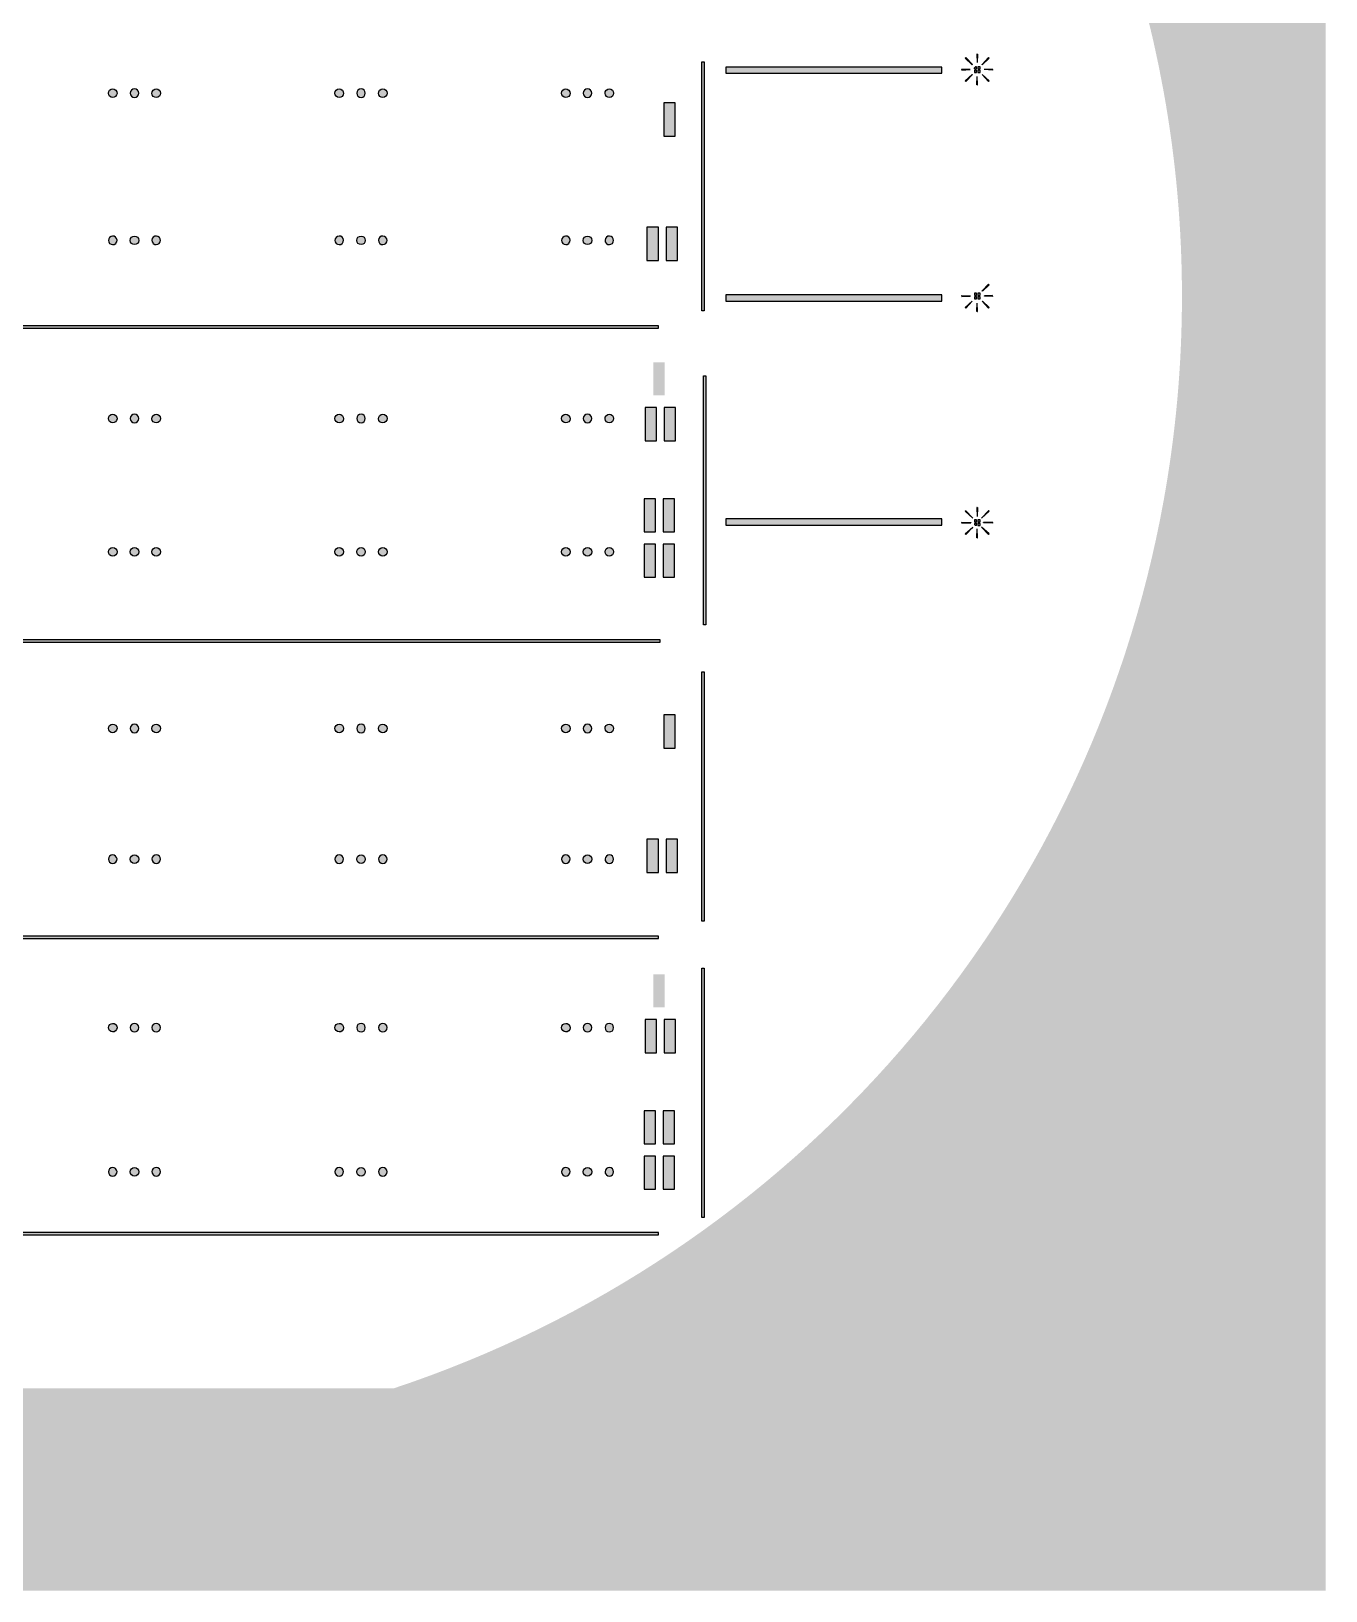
# Model space of a CAD drawing. Header units: inches. Extents: x 197497 to 311797, y 0 to 114300.
# Drawn here: x 254647 to 311797, y 0 to 68843 of the extents above; entities that cross this region are included whole.
import ezdxf

# ---------------------------------------------------------------- set-up
doc = ezdxf.new("R2010")
doc.units = ezdxf.units.IN
doc.header["$MEASUREMENT"] = 0
pattern_1 = [(45, (0, 0), (-0.08838834765, 0.08838834765), [])]
pattern_2 = [(45, (159.85542, -26995.59097), (-0.08838834765, 0.08838834765), [])]
pattern_3 = [(45, (159.85542, -54010.22259), (-0.08838834765, 0.08838834765), [])]

# ---------------------------------------------------------------- blocks, each defined once
blk = doc.blocks.new('*U250')
for p, q in [((-830, -77), (-819, -88)), ((819, -88), (830, -77))]:
    blk.add_line(p, q)
blk.add_circle((0, -215), 190)
for centre, start, end in [((-961, -215), 46.52592, 41.74005), ((961, -215), 138.25995, 133.47408)]:
    blk.add_arc(centre, 190, start, end)
blk = doc.blocks.new('*U272')
at = {"color": 0, "linetype": 'ByBlock', "lineweight": -2, "transparency": 16777216}
for p in [(0, 0), (10000, 0), (20000, 0), (30000, 0), (40000, 0), (50000, 0)]:
    blk.add_blockref('*U250', p, dxfattribs=at)
blk = doc.blocks.new('*U258')
for p, q in [((-830, -77), (-819, -88)), ((819, -88), (830, -77))]:
    blk.add_line(p, q)
blk.add_circle((0, -215), 190)
for centre, start, end in [((-961, -215), 46.52592, 41.74005), ((961, -215), 138.25995, 133.47408)]:
    blk.add_arc(centre, 190, start, end)
blk = doc.blocks.new('*U255')
at = {"color": 0, "linetype": 'ByBlock', "lineweight": -2, "transparency": 16777216}
for p in [(0, 0), (10000, 0), (20000, 0), (30000, 0), (40000, 0), (50000, 0)]:
    blk.add_blockref('*U258', p, dxfattribs=at)
blk = doc.blocks.new('*U259')
for p, q in [((-830, -77), (-819, -88)), ((830, -77), (819, -88))]:
    blk.add_line(p, q)
blk.add_circle((0, -215), 190)
for centre, start, end in [((-961, -215), 46.52592, 41.74005), ((961, -215), 138.25995, 133.47408)]:
    blk.add_arc(centre, 190, start, end)
blk = doc.blocks.new('*U260')
at = {"color": 0, "linetype": 'ByBlock', "lineweight": -2, "transparency": 16777216}
for p in [(0, 0), (10000, 0), (20000, 0), (30000, 0), (40000, 0), (50000, 0)]:
    blk.add_blockref('*U259', p, dxfattribs=at)
blk = doc.blocks.new('*U252')
for centre in [(-961, -215), (0, -215), (961, -215)]:
    blk.add_circle(centre, 190)
blk = doc.blocks.new('*U253')
at = {"color": 0, "linetype": 'ByBlock', "lineweight": -2, "transparency": 16777216}
for p in [(0, 0), (10000, 0), (20000, 0), (30000, 0), (40000, 0), (50000, 0)]:
    blk.add_blockref('*U252', p, dxfattribs=at)
blk = doc.blocks.new('*U271')
for p, q in [((-830, -77), (-819, -88)), ((819, -88), (830, -77))]:
    blk.add_line(p, q)
blk.add_circle((0, -215), 190)
for centre, start, end in [((-961, -215), 46.52592, 41.74005), ((961, -215), 138.25995, 133.47408)]:
    blk.add_arc(centre, 190, start, end)
blk = doc.blocks.new('*U273')
at = {"color": 0, "linetype": 'ByBlock', "lineweight": -2, "transparency": 16777216}
for p in [(0, 0), (10000, 0), (20000, 0), (30000, 0), (40000, 0), (50000, 0)]:
    blk.add_blockref('*U271', p, dxfattribs=at)
blk = doc.blocks.new('*U254')
for p, q in [((-830, -77), (-819, -88)), ((819, -88), (830, -77))]:
    blk.add_line(p, q)
blk.add_circle((0, -215), 190)
for centre, start, end in [((-961, -215), 46.52592, 41.74005), ((961, -215), 138.25995, 133.47408)]:
    blk.add_arc(centre, 190, start, end)
blk = doc.blocks.new('*U257')
at = {"color": 0, "linetype": 'ByBlock', "lineweight": -2, "transparency": 16777216}
for p in [(0, 0), (10000, 0), (20000, 0), (30000, 0), (40000, 0), (50000, 0)]:
    blk.add_blockref('*U254', p, dxfattribs=at)
blk = doc.blocks.new('*U256')
blk.add_line((819, -88), (830, -77))
for centre in [(-961, -215), (0, -215)]:
    blk.add_circle(centre, 190)
blk.add_arc((961, -215), 190, 138.25995, 133.47408)
blk = doc.blocks.new('*U274')
at = {"color": 0, "linetype": 'ByBlock', "lineweight": -2, "transparency": 16777216}
for p in [(0, 0), (10000, 0), (20000, 0), (30000, 0), (40000, 0), (50000, 0)]:
    blk.add_blockref('*U256', p, dxfattribs=at)
blk = doc.blocks.new('*U261')
for p, q in [((-830, -77), (-819, -88)), ((819, -88), (830, -77))]:
    blk.add_line(p, q)
blk.add_circle((0, -215), 190)
for centre, start, end in [((-961, -215), 46.52592, 41.74005), ((961, -215), 138.25995, 133.47408)]:
    blk.add_arc(centre, 190, start, end)
blk = doc.blocks.new('*U262')
at = {"color": 0, "linetype": 'ByBlock', "lineweight": -2, "transparency": 16777216}
for p in [(0, 0), (10000, 0), (20000, 0), (30000, 0), (40000, 0), (50000, 0)]:
    blk.add_blockref('*U261', p, dxfattribs=at)

msp = doc.modelspace()

# ---------------------------------------------------------------- hatches: boundary and pattern name
h = msp.add_hatch()
h.set_pattern_fill('ANSI31', color=256, scale=100)
h.set_pattern_definition([(45, (-3636.992, -6350), (-8.83883476, 8.83883476), [])])
h.paths.add_polyline_path([(197497, 0), (311797, 0), (311797, 114300), (197497, 114300)])
edge = h.paths.add_edge_path(flags=16)
edge.add_arc((254647, 57150), 50800, 10.20469, 251.64156)
edge.add_line((238647, 8935), (270647, 8935))
edge.add_arc((254647, 57150), 50800, 288.35844, 349.79531)
edge.add_arc((254647, 57150), 50800, 349.79531, 370.20469)
h = msp.add_hatch(color=256)
h.dxf.hatch_style = 1
h.paths.add_polyline_path([(282342, 55832), (227342, 55832), (227342, 55732), (282342, 55732)])
h.paths.add_polyline_path([(284257, 67495), (284357, 67495), (284357, 56495), (284257, 56495)])
h = msp.add_hatch()
h.set_pattern_fill('ANSI31', color=256)
h.set_pattern_definition(pattern_1)
edge = h.paths.add_edge_path()
edge.add_arc((296408, 67150), 304, 89.02793, 90.97207)
edge.add_line((296403, 67454), (296388, 67825))
edge.add_line((296388, 67825), (296408, 67825))
edge.add_line((296408, 67825), (296428, 67825))
edge.add_line((296428, 67825), (296414, 67454))
edge = h.paths.add_edge_path()
edge.add_arc((296408, 67150), 304, 134.41814, 135.58186)
edge.add_line((296191, 67363), (295880, 67650))
edge.add_line((295880, 67650), (295895, 67664))
edge.add_line((295895, 67664), (295909, 67678))
edge.add_line((295909, 67678), (296196, 67367))
edge = h.paths.add_edge_path()
edge.add_arc((296408, 67150), 304, 179.02793, 180.97207)
edge.add_line((296105, 67145), (295733, 67130))
edge.add_line((295733, 67130), (295733, 67150))
edge.add_line((295733, 67150), (295733, 67170))
edge.add_line((295733, 67170), (296105, 67155))
edge = h.paths.add_edge_path()
edge.add_arc((296408, 67150), 304, 224.41814, 225.58186)
edge.add_line((296196, 66933), (295909, 66622))
edge.add_line((295909, 66622), (295895, 66636))
edge.add_line((295895, 66636), (295880, 66650))
edge.add_line((295880, 66650), (296191, 66937))
edge = h.paths.add_edge_path()
edge.add_arc((296408, 67150), 304, 269.02793, 270.97207)
edge.add_line((296414, 66846), (296428, 66475))
edge.add_line((296428, 66475), (296408, 66475))
edge.add_line((296408, 66475), (296388, 66475))
edge.add_line((296388, 66475), (296403, 66846))
edge = h.paths.add_edge_path()
edge.add_arc((296408, 67150), 304, 314.41814, 315.58186)
edge.add_line((296626, 66937), (296936, 66650))
edge.add_line((296936, 66650), (296922, 66636))
edge.add_line((296922, 66636), (296908, 66622))
edge.add_line((296908, 66622), (296621, 66933))
edge = h.paths.add_edge_path()
edge.add_arc((296408, 67150), 304, 359.02793, 360.97207)
edge.add_line((296712, 67155), (297083, 67170))
edge.add_line((297083, 67170), (297083, 67150))
edge.add_line((297083, 67150), (297083, 67130))
edge.add_line((297083, 67130), (296712, 67145))
edge = h.paths.add_edge_path()
edge.add_arc((296408, 67150), 304, 44.41814, 45.58186)
edge.add_line((296621, 67367), (296908, 67678))
edge.add_line((296908, 67678), (296922, 67664))
edge.add_line((296922, 67664), (296936, 67650))
edge.add_line((296936, 67650), (296626, 67363))
h.paths.add_polyline_path([(296283, 67229), (296329, 67275), (296374, 67275), (296374, 67250), (296377, 67250), (296377, 67225), (296380, 67225), (296380, 67200), (296383, 67200), (296383, 67175), (296358, 67175), (296358, 67178), (296333, 67178), (296333, 67181), (296308, 67181), (296308, 67184), (296283, 67184)])
h.paths.add_polyline_path([(296442, 67025), (296533, 67025), (296533, 67116), (296508, 67116), (296508, 67119), (296483, 67119), (296483, 67122), (296458, 67122), (296458, 67125), (296433, 67125), (296433, 67100), (296436, 67100), (296436, 67075), (296439, 67075), (296439, 67050), (296442, 67050)])
h.paths.add_polyline_path([(296283, 67116), (296283, 67025), (296374, 67025), (296374, 67050), (296377, 67050), (296377, 67075), (296380, 67075), (296380, 67100), (296383, 67100), (296383, 67125), (296358, 67125), (296358, 67122), (296333, 67122), (296333, 67119), (296308, 67119), (296308, 67116)])
h.paths.add_polyline_path([(296533, 67184), (296533, 67275), (296442, 67275), (296442, 67250), (296439, 67250), (296439, 67225), (296436, 67225), (296436, 67200), (296433, 67200), (296433, 67175), (296458, 67175), (296458, 67178), (296483, 67178), (296483, 67181), (296508, 67181), (296508, 67184)])
h = msp.add_hatch()
h.set_pattern_fill('ANSI31', color=256, scale=10)
h.paths.add_polyline_path([(294851, 47315), (285312, 47315), (285312, 47041), (294851, 47041)])
h.paths.add_polyline_path([(294851, 57205), (285312, 57205), (285312, 56931), (294851, 56931)])
h.paths.add_polyline_path([(294851, 67257), (285312, 67257), (285312, 66983), (294851, 66983)])
h = msp.add_hatch()
h.set_pattern_fill('ANSI31', color=256)
h.set_pattern_definition(pattern_1)
edge = h.paths.add_edge_path()
edge.add_arc((270168, 66106), 190, 138.25995, 493.47408)
edge = h.paths.add_edge_path()
edge.add_arc((268246, 66106), 190, 46.52592, 401.74005)
edge = h.paths.add_edge_path(flags=16)
edge.add_line((270037, 66244), (270026, 66232))
edge = h.paths.add_edge_path(flags=16)
edge.add_line((268388, 66232), (268377, 66244))
edge = h.paths.add_edge_path()
edge.add_arc((269207, 66106), 190, 0, 360)
edge = h.paths.add_edge_path()
edge.add_arc((260168, 66106), 190, 138.25995, 493.47408)
edge = h.paths.add_edge_path()
edge.add_arc((258246, 66106), 190, 46.52592, 401.74005)
edge = h.paths.add_edge_path(flags=16)
edge.add_line((260037, 66244), (260026, 66232))
edge = h.paths.add_edge_path(flags=16)
edge.add_line((258388, 66232), (258377, 66244))
edge = h.paths.add_edge_path()
edge.add_arc((259207, 66106), 190, 0, 360)
edge = h.paths.add_edge_path()
edge.add_arc((250168, 66106), 190, 138.25995, 493.47408)
edge = h.paths.add_edge_path()
edge.add_arc((248246, 66106), 190, 46.52592, 401.74005)
edge = h.paths.add_edge_path(flags=16)
edge.add_line((250037, 66244), (250026, 66232))
edge = h.paths.add_edge_path(flags=16)
edge.add_line((248388, 66232), (248377, 66244))
edge = h.paths.add_edge_path()
edge.add_arc((249207, 66106), 190, 0, 360)
edge = h.paths.add_edge_path()
edge.add_arc((240168, 66106), 190, 138.25995, 493.47408)
edge = h.paths.add_edge_path()
edge.add_arc((238246, 66106), 190, 46.52592, 401.74005)
edge = h.paths.add_edge_path(flags=16)
edge.add_line((240037, 66244), (240026, 66232))
edge = h.paths.add_edge_path(flags=16)
edge.add_line((238388, 66232), (238377, 66244))
edge = h.paths.add_edge_path()
edge.add_arc((239207, 66106), 190, 0, 360)
edge = h.paths.add_edge_path()
edge.add_arc((230168, 66106), 190, 138.25995, 493.47408)
edge = h.paths.add_edge_path()
edge.add_arc((228246, 66106), 190, 46.52592, 401.74005)
edge = h.paths.add_edge_path(flags=16)
edge.add_line((230037, 66244), (230026, 66232))
edge = h.paths.add_edge_path(flags=16)
edge.add_line((228388, 66232), (228377, 66244))
edge = h.paths.add_edge_path()
edge.add_arc((229207, 66106), 190, 0, 360)
edge = h.paths.add_edge_path()
edge.add_arc((280168, 66106), 190, 138.25995, 493.47408)
edge = h.paths.add_edge_path()
edge.add_arc((278246, 66106), 190, 46.52592, 401.74005)
edge = h.paths.add_edge_path(flags=17)
edge.add_line((280037, 66244), (280026, 66232))
edge = h.paths.add_edge_path(flags=16)
edge.add_line((278388, 66232), (278377, 66244))
edge = h.paths.add_edge_path()
edge.add_arc((279207, 66106), 190, 0, 360)
h = msp.add_hatch()
h.set_pattern_fill('ANSI31', color=256)
h.set_pattern_definition(pattern_2)
h.paths.add_polyline_path([(283080, 65680), (282572, 65680), (282572, 64216), (283080, 64216)])
h = msp.add_hatch()
h.set_pattern_fill('ANSI31', color=256)
h.set_pattern_definition(pattern_2)
h.paths.add_polyline_path([(282337, 60193), (281830, 60193), (281830, 58728), (282337, 58728)])
h.paths.add_polyline_path([(283180, 60193), (282673, 60193), (282673, 58728), (283180, 58728)])
h = msp.add_hatch()
h.set_pattern_fill('ANSI31', color=256)
h.set_pattern_definition(pattern_1)
edge = h.paths.add_edge_path()
edge.add_arc((270168, 59611), 190, 226.52592, 581.74005)
edge = h.paths.add_edge_path()
edge.add_arc((268246, 59611), 190, 318.25995, 673.47408)
edge = h.paths.add_edge_path(flags=17)
edge.add_line((270037, 59473), (270026, 59485))
edge = h.paths.add_edge_path(flags=16)
edge.add_line((268388, 59485), (268377, 59473))
edge = h.paths.add_edge_path()
edge.add_arc((269207, 59611), 190, 0, 360)
edge = h.paths.add_edge_path()
edge.add_arc((260168, 59611), 190, 226.52592, 581.74005)
edge = h.paths.add_edge_path()
edge.add_arc((258246, 59611), 190, 318.25995, 673.47408)
edge = h.paths.add_edge_path(flags=16)
edge.add_line((260037, 59473), (260026, 59485))
edge = h.paths.add_edge_path(flags=16)
edge.add_line((258388, 59485), (258377, 59473))
edge = h.paths.add_edge_path()
edge.add_arc((259207, 59611), 190, 0, 360)
edge = h.paths.add_edge_path()
edge.add_arc((250168, 59611), 190, 226.52592, 581.74005)
edge = h.paths.add_edge_path()
edge.add_arc((248246, 59611), 190, 318.25995, 673.47408)
edge = h.paths.add_edge_path(flags=16)
edge.add_line((250037, 59473), (250026, 59485))
edge = h.paths.add_edge_path(flags=16)
edge.add_line((248388, 59485), (248377, 59473))
edge = h.paths.add_edge_path()
edge.add_arc((249207, 59611), 190, 0, 360)
edge = h.paths.add_edge_path()
edge.add_arc((240168, 59611), 190, 226.52592, 581.74005)
edge = h.paths.add_edge_path()
edge.add_arc((238246, 59611), 190, 318.25995, 673.47408)
edge = h.paths.add_edge_path(flags=16)
edge.add_line((240037, 59473), (240026, 59485))
edge = h.paths.add_edge_path(flags=16)
edge.add_line((238388, 59485), (238377, 59473))
edge = h.paths.add_edge_path()
edge.add_arc((239207, 59611), 190, 0, 360)
edge = h.paths.add_edge_path()
edge.add_arc((230168, 59611), 190, 226.52592, 581.74005)
edge = h.paths.add_edge_path()
edge.add_arc((228246, 59611), 190, 318.25995, 673.47408)
edge = h.paths.add_edge_path(flags=16)
edge.add_line((230037, 59473), (230026, 59485))
edge = h.paths.add_edge_path(flags=16)
edge.add_line((228388, 59485), (228377, 59473))
edge = h.paths.add_edge_path()
edge.add_arc((229207, 59611), 190, 0, 360)
edge = h.paths.add_edge_path()
edge.add_arc((280168, 59611), 190, 226.52592, 581.74005)
edge = h.paths.add_edge_path()
edge.add_arc((278246, 59611), 190, 318.25995, 673.47408)
edge = h.paths.add_edge_path(flags=17)
edge.add_line((280037, 59473), (280026, 59485))
edge = h.paths.add_edge_path(flags=16)
edge.add_line((278388, 59485), (278377, 59473))
edge = h.paths.add_edge_path()
edge.add_arc((279207, 59611), 190, 0, 360)
h = msp.add_hatch()
h.set_pattern_fill('ANSI31', color=256)
h.set_pattern_definition(pattern_1)
edge = h.paths.add_edge_path()
edge.add_arc((296408, 57150), 317, 44.34797, 45.65203)
edge.add_line((296630, 57377), (296908, 57678))
edge.add_line((296908, 57678), (296922, 57664))
edge.add_line((296922, 57664), (296936, 57650))
edge.add_line((296936, 57650), (296635, 57372))
edge = h.paths.add_edge_path()
edge.add_arc((296408, 57150), 317, 178.97379, 181.02621)
edge.add_line((296091, 57144), (295733, 57130))
edge.add_line((295733, 57130), (295733, 57150))
edge.add_line((295733, 57150), (295733, 57170))
edge.add_line((295733, 57170), (296091, 57156))
edge = h.paths.add_edge_path()
edge.add_arc((296408, 57150), 317, 224.34797, 225.65203)
edge.add_line((296187, 56923), (295909, 56622))
edge.add_line((295909, 56622), (295895, 56636))
edge.add_line((295895, 56636), (295880, 56650))
edge.add_line((295880, 56650), (296182, 56928))
edge = h.paths.add_edge_path()
edge.add_arc((296408, 57150), 317, 268.97379, 271.02621)
edge.add_line((296414, 56833), (296428, 56475))
edge.add_line((296428, 56475), (296408, 56475))
edge.add_line((296408, 56475), (296388, 56475))
edge.add_line((296388, 56475), (296403, 56833))
edge = h.paths.add_edge_path()
edge.add_arc((296408, 57150), 317, 314.34797, 315.65203)
edge.add_line((296635, 56928), (296936, 56650))
edge.add_line((296936, 56650), (296922, 56636))
edge.add_line((296922, 56636), (296908, 56622))
edge.add_line((296908, 56622), (296630, 56923))
edge = h.paths.add_edge_path()
edge.add_arc((296408, 57150), 317, 358.97379, 361.02621)
edge.add_line((296725, 57156), (297083, 57170))
edge.add_line((297083, 57170), (297083, 57150))
edge.add_line((297083, 57150), (297083, 57130))
edge.add_line((297083, 57130), (296725, 57144))
h.paths.add_polyline_path([(296442, 57025), (296533, 57025), (296533, 57116), (296508, 57116), (296508, 57119), (296483, 57119), (296483, 57122), (296458, 57122), (296458, 57125), (296433, 57125), (296433, 57100), (296436, 57100), (296436, 57075), (296439, 57075), (296439, 57050), (296442, 57050)])
h.paths.add_polyline_path([(296283, 57116), (296283, 57025), (296374, 57025), (296374, 57050), (296377, 57050), (296377, 57075), (296380, 57075), (296380, 57100), (296383, 57100), (296383, 57125), (296358, 57125), (296358, 57122), (296333, 57122), (296333, 57119), (296308, 57119), (296308, 57116)])
h.paths.add_polyline_path([(296374, 57275), (296283, 57275), (296283, 57184), (296308, 57184), (296308, 57181), (296333, 57181), (296333, 57178), (296358, 57178), (296358, 57175), (296383, 57175), (296383, 57200), (296380, 57200), (296380, 57225), (296377, 57225), (296377, 57250), (296374, 57250)])
h.paths.add_polyline_path([(296533, 57184), (296533, 57275), (296442, 57275), (296442, 57250), (296439, 57250), (296439, 57225), (296436, 57225), (296436, 57200), (296433, 57200), (296433, 57175), (296458, 57175), (296458, 57178), (296483, 57178), (296483, 57181), (296508, 57181), (296508, 57184)])
h = msp.add_hatch()
h.set_pattern_fill('ANSI31', color=256)
h.set_pattern_definition([(45, (626.75547, -38443.04608), (-0.08838834765, 0.08838834765), [])])
h.paths.add_polyline_path([(282613, 54233), (282105, 54233), (282105, 52769), (282613, 52769)])
h = msp.add_hatch(color=256)
h.dxf.hatch_style = 1
h.paths.add_polyline_path([(225559, 53635), (225659, 53635), (225659, 42635), (225559, 42635)])
h.paths.add_polyline_path([(282416, 41973), (227416, 41973), (227416, 41873), (282416, 41873)])
h.paths.add_polyline_path([(225485, 40561), (225585, 40561), (225585, 29561), (225485, 29561)])
h.paths.add_polyline_path([(284331, 53635), (284431, 53635), (284431, 42635), (284331, 42635)])
h.paths.add_polyline_path([(284257, 40561), (284357, 40561), (284357, 29561), (284257, 29561)])
h.paths.add_polyline_path([(284257, 27482), (284357, 27482), (284357, 16482), (284257, 16482)])
h.paths.add_polyline_path([(282342, 28899), (227342, 28899), (227342, 28799), (282342, 28799)])
h.paths.add_polyline_path([(225485, 27482), (225585, 27482), (225585, 16482), (225485, 16482)])
h.paths.add_polyline_path([(282342, 15820), (227342, 15820), (227342, 15720), (282342, 15720)])
h = msp.add_hatch()
h.set_pattern_fill('ANSI31', color=256)
h.set_pattern_definition(pattern_1)
edge = h.paths.add_edge_path()
edge.add_arc((270168, 51744), 190, 138.25995, 493.47408)
edge = h.paths.add_edge_path()
edge.add_arc((268246, 51744), 190, 46.52592, 401.74005)
edge = h.paths.add_edge_path(flags=16)
edge.add_line((270037, 51882), (270026, 51871))
edge = h.paths.add_edge_path(flags=16)
edge.add_line((268377, 51882), (268388, 51871))
edge = h.paths.add_edge_path()
edge.add_arc((269207, 51744), 190, 0, 360)
edge = h.paths.add_edge_path()
edge.add_arc((260168, 51744), 190, 138.25995, 493.47408)
edge = h.paths.add_edge_path()
edge.add_arc((258246, 51744), 190, 46.52592, 401.74005)
edge = h.paths.add_edge_path(flags=16)
edge.add_line((260037, 51882), (260026, 51871))
edge = h.paths.add_edge_path(flags=16)
edge.add_line((258377, 51882), (258388, 51871))
edge = h.paths.add_edge_path()
edge.add_arc((259207, 51744), 190, 0, 360)
edge = h.paths.add_edge_path()
edge.add_arc((250168, 51744), 190, 138.25995, 493.47408)
edge = h.paths.add_edge_path()
edge.add_arc((248246, 51744), 190, 46.52592, 401.74005)
edge = h.paths.add_edge_path(flags=16)
edge.add_line((250037, 51882), (250026, 51871))
edge = h.paths.add_edge_path(flags=16)
edge.add_line((248377, 51882), (248388, 51871))
edge = h.paths.add_edge_path()
edge.add_arc((249207, 51744), 190, 0, 360)
edge = h.paths.add_edge_path()
edge.add_arc((240168, 51744), 190, 138.25995, 493.47408)
edge = h.paths.add_edge_path()
edge.add_arc((238246, 51744), 190, 46.52592, 401.74005)
edge = h.paths.add_edge_path(flags=16)
edge.add_line((240037, 51882), (240026, 51871))
edge = h.paths.add_edge_path(flags=16)
edge.add_line((238377, 51882), (238388, 51871))
edge = h.paths.add_edge_path()
edge.add_arc((239207, 51744), 190, 0, 360)
edge = h.paths.add_edge_path()
edge.add_arc((230168, 51744), 190, 138.25995, 493.47408)
edge = h.paths.add_edge_path()
edge.add_arc((228246, 51744), 190, 46.52592, 401.74005)
edge = h.paths.add_edge_path(flags=16)
edge.add_line((230037, 51882), (230026, 51871))
edge = h.paths.add_edge_path(flags=16)
edge.add_line((228377, 51882), (228388, 51871))
edge = h.paths.add_edge_path()
edge.add_arc((229207, 51744), 190, 0, 360)
edge = h.paths.add_edge_path()
edge.add_arc((280168, 51744), 190, 138.25995, 493.47408)
edge = h.paths.add_edge_path()
edge.add_arc((278246, 51744), 190, 46.52592, 401.74005)
edge = h.paths.add_edge_path(flags=17)
edge.add_line((280037, 51882), (280026, 51871))
edge = h.paths.add_edge_path(flags=16)
edge.add_line((278377, 51882), (278388, 51871))
edge = h.paths.add_edge_path()
edge.add_arc((279207, 51744), 190, 0, 360)
h = msp.add_hatch()
h.set_pattern_fill('ANSI31', color=256)
h.set_pattern_definition([(45, (244.72132, -34960.13463), (-0.08838834765, 0.08838834765), [])])
h.paths.add_polyline_path([(282252, 52228), (281745, 52228), (281745, 50764), (282252, 50764)])
h.paths.add_polyline_path([(283096, 52228), (282588, 52228), (282588, 50764), (283096, 50764)])
h = msp.add_hatch()
h.set_pattern_fill('ANSI31', color=256)
h.set_pattern_definition([(45, (288.52951, -38982.83227), (-0.08838834765, 0.08838834765), [])])
h.paths.add_polyline_path([(282209, 48205), (281701, 48205), (281701, 46741), (282209, 46741)])
h.paths.add_polyline_path([(283052, 48205), (282545, 48205), (282545, 46741), (283052, 46741)])
h = msp.add_hatch()
h.set_pattern_fill('ANSI31', color=256)
h.set_pattern_definition(pattern_1)
edge = h.paths.add_edge_path()
edge.add_arc((296408, 47150), 275, 89.16547, 90.83453)
edge.add_line((296404, 47425), (296388, 47825))
edge.add_line((296388, 47825), (296408, 47825))
edge.add_line((296408, 47825), (296428, 47825))
edge.add_line((296428, 47825), (296412, 47425))
edge = h.paths.add_edge_path()
edge.add_arc((296408, 47150), 275, 134.59641, 135.40359)
edge.add_line((296212, 47343), (295880, 47650))
edge.add_line((295880, 47650), (295895, 47664))
edge.add_line((295895, 47664), (295909, 47678))
edge.add_line((295909, 47678), (296215, 47346))
edge = h.paths.add_edge_path()
edge.add_arc((296408, 47150), 275, 179.16547, 180.83453)
edge.add_line((296133, 47146), (295733, 47130))
edge.add_line((295733, 47130), (295733, 47150))
edge.add_line((295733, 47150), (295733, 47170))
edge.add_line((295733, 47170), (296133, 47154))
edge = h.paths.add_edge_path()
edge.add_arc((296408, 47150), 275, 224.59641, 225.40359)
edge.add_line((296215, 46954), (295909, 46622))
edge.add_line((295909, 46622), (295895, 46636))
edge.add_line((295895, 46636), (295880, 46650))
edge.add_line((295880, 46650), (296212, 46957))
edge = h.paths.add_edge_path()
edge.add_arc((296408, 47150), 275, 269.16547, 270.83453)
edge.add_line((296412, 46875), (296428, 46475))
edge.add_line((296428, 46475), (296408, 46475))
edge.add_line((296408, 46475), (296388, 46475))
edge.add_line((296388, 46475), (296404, 46875))
edge = h.paths.add_edge_path()
edge.add_arc((296408, 47150), 275, 314.59641, 315.40359)
edge.add_line((296604, 46957), (296936, 46650))
edge.add_line((296936, 46650), (296922, 46636))
edge.add_line((296922, 46636), (296908, 46622))
edge.add_line((296908, 46622), (296602, 46954))
edge = h.paths.add_edge_path()
edge.add_arc((296408, 47150), 275, 359.16547, 360.83453)
edge.add_line((296684, 47154), (297083, 47170))
edge.add_line((297083, 47170), (297083, 47150))
edge.add_line((297083, 47150), (297083, 47130))
edge.add_line((297083, 47130), (296684, 47146))
edge = h.paths.add_edge_path()
edge.add_arc((296408, 47150), 275, 44.59641, 45.40359)
edge.add_line((296602, 47346), (296908, 47678))
edge.add_line((296908, 47678), (296922, 47664))
edge.add_line((296922, 47664), (296936, 47650))
edge.add_line((296936, 47650), (296604, 47343))
h.paths.add_polyline_path([(296283, 47070), (296329, 47025), (296374, 47025), (296374, 47050), (296377, 47050), (296377, 47075), (296380, 47075), (296380, 47100), (296383, 47100), (296383, 47125), (296358, 47125), (296358, 47122), (296333, 47122), (296333, 47119), (296308, 47119), (296308, 47116), (296283, 47116)])
h.paths.add_polyline_path([(296442, 47025), (296533, 47025), (296533, 47116), (296508, 47116), (296508, 47119), (296483, 47119), (296483, 47122), (296458, 47122), (296458, 47125), (296433, 47125), (296433, 47100), (296436, 47100), (296436, 47075), (296439, 47075), (296439, 47050), (296442, 47050)])
h.paths.add_polyline_path([(296374, 47275), (296283, 47275), (296283, 47184), (296308, 47184), (296308, 47181), (296333, 47181), (296333, 47178), (296358, 47178), (296358, 47175), (296383, 47175), (296383, 47200), (296380, 47200), (296380, 47225), (296377, 47225), (296377, 47250), (296374, 47250)])
h.paths.add_polyline_path([(296533, 47184), (296533, 47275), (296442, 47275), (296442, 47250), (296439, 47250), (296439, 47225), (296436, 47225), (296436, 47200), (296433, 47200), (296433, 47175), (296458, 47175), (296458, 47178), (296483, 47178), (296483, 47181), (296508, 47181), (296508, 47184)])
h = msp.add_hatch()
h.set_pattern_fill('ANSI31', color=256)
h.set_pattern_definition([(45, (288.52951, -40987.44901), (-0.08838834765, 0.08838834765), [])])
h.paths.add_polyline_path([(282209, 46201), (281701, 46201), (281701, 44737), (282209, 44737)])
h.paths.add_polyline_path([(283052, 46201), (282545, 46201), (282545, 44737), (283052, 44737)])
h = msp.add_hatch()
h.set_pattern_fill('ANSI31', color=256)
h.set_pattern_definition(pattern_1)
edge = h.paths.add_edge_path()
edge.add_arc((270168, 45860), 190, 0, 360)
edge = h.paths.add_edge_path()
edge.add_arc((269207, 45860), 190, 0, 360)
edge = h.paths.add_edge_path()
edge.add_arc((268246, 45860), 190, 0, 360)
edge = h.paths.add_edge_path()
edge.add_arc((260168, 45860), 190, 0, 360)
edge = h.paths.add_edge_path()
edge.add_arc((259207, 45860), 190, 0, 360)
edge = h.paths.add_edge_path()
edge.add_arc((258246, 45860), 190, 0, 360)
edge = h.paths.add_edge_path()
edge.add_arc((250168, 45860), 190, 0, 360)
edge = h.paths.add_edge_path()
edge.add_arc((249207, 45860), 190, 0, 360)
edge = h.paths.add_edge_path()
edge.add_arc((248246, 45860), 190, 0, 360)
edge = h.paths.add_edge_path()
edge.add_arc((240168, 45860), 190, 0, 360)
edge = h.paths.add_edge_path()
edge.add_arc((239207, 45860), 190, 0, 360)
edge = h.paths.add_edge_path()
edge.add_arc((238246, 45860), 190, 0, 360)
edge = h.paths.add_edge_path()
edge.add_arc((230168, 45860), 190, 0, 360)
edge = h.paths.add_edge_path()
edge.add_arc((229207, 45860), 190, 0, 360)
edge = h.paths.add_edge_path()
edge.add_arc((228246, 45860), 190, 0, 360)
edge = h.paths.add_edge_path()
edge.add_arc((280168, 45860), 190, 0, 360)
edge = h.paths.add_edge_path()
edge.add_arc((279207, 45860), 190, 0, 360)
edge = h.paths.add_edge_path()
edge.add_arc((278246, 45860), 190, 0, 360)
h = msp.add_hatch()
h.set_pattern_fill('ANSI31', color=256)
h.set_pattern_definition(pattern_3)
h.paths.add_polyline_path([(283080, 38666), (282572, 38666), (282572, 37201), (283080, 37201)])
h = msp.add_hatch()
h.set_pattern_fill('ANSI31', color=256)
h.set_pattern_definition(pattern_1)
edge = h.paths.add_edge_path()
edge.add_arc((270168, 38069), 190, 138.25995, 493.47408)
edge = h.paths.add_edge_path()
edge.add_arc((268246, 38069), 190, 46.52592, 401.74005)
edge = h.paths.add_edge_path(flags=16)
edge.add_line((270037, 38207), (270026, 38195))
edge = h.paths.add_edge_path()
edge.add_arc((269207, 38069), 190, 0, 360)
edge = h.paths.add_edge_path(flags=16)
edge.add_line((268388, 38195), (268377, 38207))
edge = h.paths.add_edge_path()
edge.add_arc((260168, 38069), 190, 138.25995, 493.47408)
edge = h.paths.add_edge_path()
edge.add_arc((258246, 38069), 190, 46.52592, 401.74005)
edge = h.paths.add_edge_path(flags=16)
edge.add_line((260037, 38207), (260026, 38195))
edge = h.paths.add_edge_path()
edge.add_arc((259207, 38069), 190, 0, 360)
edge = h.paths.add_edge_path(flags=16)
edge.add_line((258388, 38195), (258377, 38207))
edge = h.paths.add_edge_path()
edge.add_arc((250168, 38069), 190, 138.25995, 493.47408)
edge = h.paths.add_edge_path()
edge.add_arc((248246, 38069), 190, 46.52592, 401.74005)
edge = h.paths.add_edge_path(flags=16)
edge.add_line((250037, 38207), (250026, 38195))
edge = h.paths.add_edge_path()
edge.add_arc((249207, 38069), 190, 0, 360)
edge = h.paths.add_edge_path(flags=16)
edge.add_line((248388, 38195), (248377, 38207))
edge = h.paths.add_edge_path()
edge.add_arc((240168, 38069), 190, 138.25995, 493.47408)
edge = h.paths.add_edge_path()
edge.add_arc((238246, 38069), 190, 46.52592, 401.74005)
edge = h.paths.add_edge_path(flags=16)
edge.add_line((240037, 38207), (240026, 38195))
edge = h.paths.add_edge_path()
edge.add_arc((239207, 38069), 190, 0, 360)
edge = h.paths.add_edge_path(flags=16)
edge.add_line((238388, 38195), (238377, 38207))
edge = h.paths.add_edge_path()
edge.add_arc((230168, 38069), 190, 138.25995, 493.47408)
edge = h.paths.add_edge_path()
edge.add_arc((228246, 38069), 190, 46.52592, 401.74005)
edge = h.paths.add_edge_path(flags=16)
edge.add_line((230037, 38207), (230026, 38195))
edge = h.paths.add_edge_path()
edge.add_arc((229207, 38069), 190, 0, 360)
edge = h.paths.add_edge_path(flags=16)
edge.add_line((228388, 38195), (228377, 38207))
edge = h.paths.add_edge_path()
edge.add_arc((280168, 38069), 190, 138.25995, 493.47408)
edge = h.paths.add_edge_path()
edge.add_arc((278246, 38069), 190, 46.52592, 401.74005)
edge = h.paths.add_edge_path(flags=17)
edge.add_line((280037, 38207), (280026, 38195))
edge = h.paths.add_edge_path()
edge.add_arc((279207, 38069), 190, 0, 360)
edge = h.paths.add_edge_path(flags=16)
edge.add_line((278388, 38195), (278377, 38207))
h = msp.add_hatch()
h.set_pattern_fill('ANSI31', color=256)
h.set_pattern_definition(pattern_3)
h.paths.add_polyline_path([(282337, 33178), (281830, 33178), (281830, 31714), (282337, 31714)])
h.paths.add_polyline_path([(283180, 33178), (282673, 33178), (282673, 31714), (283180, 31714)])
h = msp.add_hatch()
h.set_pattern_fill('ANSI31', color=256)
h.set_pattern_definition(pattern_1)
edge = h.paths.add_edge_path()
edge.add_arc((270168, 32294), 190, 226.52592, 581.74005)
edge = h.paths.add_edge_path()
edge.add_arc((268246, 32294), 190, 318.25995, 673.47408)
edge = h.paths.add_edge_path(flags=17)
edge.add_line((270037, 32156), (270026, 32167))
edge = h.paths.add_edge_path()
edge.add_arc((269207, 32294), 190, 0, 360)
edge = h.paths.add_edge_path(flags=16)
edge.add_line((268388, 32167), (268377, 32156))
edge = h.paths.add_edge_path()
edge.add_arc((260168, 32294), 190, 226.52592, 581.74005)
edge = h.paths.add_edge_path()
edge.add_arc((258246, 32294), 190, 318.25995, 673.47408)
edge = h.paths.add_edge_path(flags=16)
edge.add_line((260037, 32156), (260026, 32167))
edge = h.paths.add_edge_path()
edge.add_arc((259207, 32294), 190, 0, 360)
edge = h.paths.add_edge_path(flags=16)
edge.add_line((258388, 32167), (258377, 32156))
edge = h.paths.add_edge_path()
edge.add_arc((250168, 32294), 190, 226.52592, 581.74005)
edge = h.paths.add_edge_path()
edge.add_arc((248246, 32294), 190, 318.25995, 673.47408)
edge = h.paths.add_edge_path(flags=16)
edge.add_line((250037, 32156), (250026, 32167))
edge = h.paths.add_edge_path()
edge.add_arc((249207, 32294), 190, 0, 360)
edge = h.paths.add_edge_path(flags=16)
edge.add_line((248388, 32167), (248377, 32156))
edge = h.paths.add_edge_path()
edge.add_arc((240168, 32294), 190, 226.52592, 581.74005)
edge = h.paths.add_edge_path()
edge.add_arc((238246, 32294), 190, 318.25995, 673.47408)
edge = h.paths.add_edge_path(flags=16)
edge.add_line((240037, 32156), (240026, 32167))
edge = h.paths.add_edge_path()
edge.add_arc((239207, 32294), 190, 0, 360)
edge = h.paths.add_edge_path(flags=16)
edge.add_line((238388, 32167), (238377, 32156))
edge = h.paths.add_edge_path()
edge.add_arc((230168, 32294), 190, 226.52592, 581.74005)
edge = h.paths.add_edge_path()
edge.add_arc((228246, 32294), 190, 318.25995, 673.47408)
edge = h.paths.add_edge_path(flags=16)
edge.add_line((230037, 32156), (230026, 32167))
edge = h.paths.add_edge_path()
edge.add_arc((229207, 32294), 190, 0, 360)
edge = h.paths.add_edge_path(flags=16)
edge.add_line((228388, 32167), (228377, 32156))
edge = h.paths.add_edge_path()
edge.add_arc((280168, 32294), 190, 226.52592, 581.74005)
edge = h.paths.add_edge_path()
edge.add_arc((278246, 32294), 190, 318.25995, 673.47408)
edge = h.paths.add_edge_path(flags=17)
edge.add_line((280037, 32156), (280026, 32167))
edge = h.paths.add_edge_path()
edge.add_arc((279207, 32294), 190, 0, 360)
edge = h.paths.add_edge_path(flags=16)
edge.add_line((278388, 32167), (278377, 32156))
h = msp.add_hatch()
h.set_pattern_fill('ANSI31', color=256)
h.set_pattern_definition([(45, (626.75547, -65457.6777), (-0.08838834765, 0.08838834765), [])])
h.paths.add_polyline_path([(282613, 27218), (282105, 27218), (282105, 25754), (282613, 25754)])
h = msp.add_hatch()
h.set_pattern_fill('ANSI31', color=256)
h.set_pattern_definition(pattern_1)
edge = h.paths.add_edge_path()
edge.add_arc((268246, 24859), 190, 46.52592, 401.74005)
edge = h.paths.add_edge_path()
edge.add_arc((270168, 24859), 190, 0, 360)
edge = h.paths.add_edge_path()
edge.add_arc((269207, 24859), 190, 0, 360)
edge = h.paths.add_edge_path(flags=16)
edge.add_line((268388, 24985), (268377, 24997))
edge = h.paths.add_edge_path()
edge.add_arc((258246, 24859), 190, 46.52592, 401.74005)
edge = h.paths.add_edge_path()
edge.add_arc((260168, 24859), 190, 0, 360)
edge = h.paths.add_edge_path()
edge.add_arc((259207, 24859), 190, 0, 360)
edge = h.paths.add_edge_path(flags=16)
edge.add_line((258388, 24985), (258377, 24997))
edge = h.paths.add_edge_path()
edge.add_arc((248246, 24859), 190, 46.52592, 401.74005)
edge = h.paths.add_edge_path()
edge.add_arc((250168, 24859), 190, 0, 360)
edge = h.paths.add_edge_path()
edge.add_arc((249207, 24859), 190, 0, 360)
edge = h.paths.add_edge_path(flags=16)
edge.add_line((248388, 24985), (248377, 24997))
edge = h.paths.add_edge_path()
edge.add_arc((238246, 24859), 190, 46.52592, 401.74005)
edge = h.paths.add_edge_path()
edge.add_arc((240168, 24859), 190, 0, 360)
edge = h.paths.add_edge_path()
edge.add_arc((239207, 24859), 190, 0, 360)
edge = h.paths.add_edge_path(flags=16)
edge.add_line((238388, 24985), (238377, 24997))
edge = h.paths.add_edge_path()
edge.add_arc((228246, 24859), 190, 46.52592, 401.74005)
edge = h.paths.add_edge_path()
edge.add_arc((230168, 24859), 190, 0, 360)
edge = h.paths.add_edge_path()
edge.add_arc((229207, 24859), 190, 0, 360)
edge = h.paths.add_edge_path(flags=16)
edge.add_line((228388, 24985), (228377, 24997))
edge = h.paths.add_edge_path()
edge.add_arc((278246, 24859), 190, 46.52592, 401.74005)
edge = h.paths.add_edge_path()
edge.add_arc((280168, 24859), 190, 0, 360)
edge = h.paths.add_edge_path()
edge.add_arc((279207, 24859), 190, 0, 360)
edge = h.paths.add_edge_path(flags=16)
edge.add_line((278388, 24985), (278377, 24997))
h = msp.add_hatch()
h.set_pattern_fill('ANSI31', color=256)
h.set_pattern_definition([(45, (244.72132, -61974.76625), (-0.08838834765, 0.08838834765), [])])
h.paths.add_polyline_path([(282252, 25214), (281745, 25214), (281745, 23749), (282252, 23749)])
h.paths.add_polyline_path([(283096, 25214), (282588, 25214), (282588, 23749), (283096, 23749)])
h = msp.add_hatch()
h.set_pattern_fill('ANSI31', color=256)
h.set_pattern_definition([(45, (288.52951, -65997.46389), (-0.08838834765, 0.08838834765), [])])
h.paths.add_polyline_path([(282209, 21191), (281701, 21191), (281701, 19727), (282209, 19727)])
h.paths.add_polyline_path([(283052, 21191), (282545, 21191), (282545, 19727), (283052, 19727)])
h = msp.add_hatch()
h.set_pattern_fill('ANSI31', color=256)
h.set_pattern_definition(pattern_1)
edge = h.paths.add_edge_path()
edge.add_arc((270168, 18496), 190, 226.52592, 581.74005)
edge = h.paths.add_edge_path()
edge.add_arc((268246, 18496), 190, 318.25995, 673.47408)
edge = h.paths.add_edge_path(flags=17)
edge.add_line((270037, 18358), (270026, 18370))
edge = h.paths.add_edge_path()
edge.add_arc((269207, 18496), 190, 0, 360)
edge = h.paths.add_edge_path(flags=16)
edge.add_line((268388, 18370), (268377, 18358))
edge = h.paths.add_edge_path()
edge.add_arc((260168, 18496), 190, 226.52592, 581.74005)
edge = h.paths.add_edge_path()
edge.add_arc((258246, 18496), 190, 318.25995, 673.47408)
edge = h.paths.add_edge_path(flags=16)
edge.add_line((260037, 18358), (260026, 18370))
edge = h.paths.add_edge_path()
edge.add_arc((259207, 18496), 190, 0, 360)
edge = h.paths.add_edge_path(flags=16)
edge.add_line((258388, 18370), (258377, 18358))
edge = h.paths.add_edge_path()
edge.add_arc((250168, 18496), 190, 226.52592, 581.74005)
edge = h.paths.add_edge_path()
edge.add_arc((248246, 18496), 190, 318.25995, 673.47408)
edge = h.paths.add_edge_path(flags=16)
edge.add_line((250037, 18358), (250026, 18370))
edge = h.paths.add_edge_path()
edge.add_arc((249207, 18496), 190, 0, 360)
edge = h.paths.add_edge_path(flags=16)
edge.add_line((248388, 18370), (248377, 18358))
edge = h.paths.add_edge_path()
edge.add_arc((240168, 18496), 190, 226.52592, 581.74005)
edge = h.paths.add_edge_path()
edge.add_arc((238246, 18496), 190, 318.25995, 673.47408)
edge = h.paths.add_edge_path(flags=16)
edge.add_line((240037, 18358), (240026, 18370))
edge = h.paths.add_edge_path()
edge.add_arc((239207, 18496), 190, 0, 360)
edge = h.paths.add_edge_path(flags=16)
edge.add_line((238388, 18370), (238377, 18358))
edge = h.paths.add_edge_path()
edge.add_arc((230168, 18496), 190, 226.52592, 581.74005)
edge = h.paths.add_edge_path()
edge.add_arc((228246, 18496), 190, 318.25995, 673.47408)
edge = h.paths.add_edge_path(flags=16)
edge.add_line((230037, 18358), (230026, 18370))
edge = h.paths.add_edge_path()
edge.add_arc((229207, 18496), 190, 0, 360)
edge = h.paths.add_edge_path(flags=16)
edge.add_line((228388, 18370), (228377, 18358))
edge = h.paths.add_edge_path()
edge.add_arc((280168, 18496), 190, 226.52592, 581.74005)
edge = h.paths.add_edge_path()
edge.add_arc((278246, 18496), 190, 318.25995, 673.47408)
edge = h.paths.add_edge_path(flags=17)
edge.add_line((280037, 18358), (280026, 18370))
edge = h.paths.add_edge_path()
edge.add_arc((279207, 18496), 190, 0, 360)
edge = h.paths.add_edge_path(flags=16)
edge.add_line((278388, 18370), (278377, 18358))
h = msp.add_hatch()
h.set_pattern_fill('ANSI31', color=256)
h.set_pattern_definition([(45, (288.52951, -68002.08063), (-0.08838834765, 0.08838834765), [])])
h.paths.add_polyline_path([(282209, 19186), (281701, 19186), (281701, 17722), (282209, 17722)])
h.paths.add_polyline_path([(283052, 19186), (282545, 19186), (282545, 17722), (283052, 17722)])

# ---------------------------------------------------------------- linework, layer by layer
for p, q in [((295895, 67664), (295880, 67650)), ((295880, 67650), (296191, 67363)), ((295895, 67664), (295909, 67678)), ((295909, 67678), (296196, 67367)), ((296408, 67825), (296388, 67825)), ((296388, 67825), (296403, 67454)), ((296408, 67825), (296428, 67825)), ((296428, 67825), (296414, 67454)), ((296908, 67678), (296621, 67367)), ((296936, 67650), (296626, 67363)), ((296922, 67664), (296908, 67678)), ((296922, 67664), (296936, 67650)), ((295733, 67150), (295733, 67170)), ((296105, 67155), (295733, 67170)), ((295733, 67150), (295733, 67130)), ((295733, 67130), (296105, 67145)), ((295880, 66650), (296191, 66937)), ((295909, 66622), (296196, 66933)), ((296283, 67229), (296329, 67275)), ((296283, 67184), (296283, 67229)), ((296283, 67184), (296308, 67184)), ((296308, 67116), (296283, 67116)), ((296283, 67116), (296283, 67025)), ((296283, 67025), (296374, 67025)), ((296308, 67184), (296308, 67181)), ((296308, 67181), (296333, 67181)), ((296333, 67119), (296308, 67119)), ((296308, 67119), (296308, 67116)), ((296374, 67275), (296329, 67275)), ((296333, 67181), (296333, 67178)), ((296333, 67178), (296358, 67178)), ((296358, 67122), (296333, 67122)), ((296333, 67122), (296333, 67119)), ((296358, 67178), (296358, 67175)), ((296358, 67175), (296383, 67175)), ((296383, 67125), (296358, 67125)), ((296358, 67125), (296358, 67122)), ((296374, 67250), (296374, 67275)), ((296377, 67250), (296374, 67250)), ((296374, 67025), (296374, 67050)), ((296374, 67050), (296377, 67050)), ((296377, 67225), (296377, 67250)), ((296380, 67225), (296377, 67225)), ((296377, 67050), (296377, 67075)), ((296377, 67075), (296380, 67075)), ((296380, 67200), (296380, 67225)), ((296383, 67200), (296380, 67200)), ((296380, 67075), (296380, 67100)), ((296380, 67100), (296383, 67100)), ((296383, 67175), (296383, 67200)), ((296383, 67100), (296383, 67125)), ((296388, 66475), (296403, 66846)), ((296428, 66475), (296414, 66846)), ((296436, 67200), (296433, 67200)), ((296433, 67200), (296433, 67175)), ((296433, 67175), (296458, 67175)), ((296458, 67125), (296433, 67125)), ((296433, 67125), (296433, 67100)), ((296433, 67100), (296436, 67100)), ((296439, 67225), (296436, 67225)), ((296436, 67225), (296436, 67200)), ((296436, 67100), (296436, 67075)), ((296436, 67075), (296439, 67075)), ((296442, 67250), (296439, 67250)), ((296439, 67250), (296439, 67225)), ((296439, 67075), (296439, 67050)), ((296439, 67050), (296442, 67050)), ((296533, 67275), (296442, 67275)), ((296442, 67275), (296442, 67250)), ((296442, 67050), (296442, 67025)), ((296442, 67025), (296533, 67025)), ((296458, 67175), (296458, 67178)), ((296458, 67178), (296483, 67178)), ((296458, 67122), (296458, 67125)), ((296483, 67122), (296458, 67122)), ((296483, 67178), (296483, 67181)), ((296483, 67181), (296508, 67181)), ((296483, 67119), (296483, 67122)), ((296508, 67119), (296483, 67119)), ((296508, 67181), (296508, 67184)), ((296508, 67184), (296533, 67184)), ((296508, 67116), (296508, 67119)), ((296533, 67116), (296508, 67116)), ((296533, 67184), (296533, 67275)), ((296533, 67025), (296533, 67116)), ((296908, 66622), (296621, 66933)), ((296936, 66650), (296626, 66937)), ((297083, 67170), (296712, 67155)), ((297083, 67130), (296712, 67145)), ((297083, 67150), (297083, 67170)), ((297083, 67150), (297083, 67130)), ((295895, 66636), (295880, 66650)), ((295895, 66636), (295909, 66622)), ((296408, 66475), (296388, 66475)), ((296408, 66475), (296428, 66475)), ((296922, 66636), (296908, 66622)), ((296922, 66636), (296936, 66650)), ((295733, 57150), (295733, 57170)), ((295733, 57170), (296091, 57156)), ((295733, 57150), (295733, 57130)), ((295733, 57130), (296091, 57144)), ((296283, 57275), (296283, 57184)), ((296374, 57275), (296283, 57275)), ((296283, 57184), (296308, 57184)), ((296308, 57184), (296308, 57181)), ((296308, 57181), (296333, 57181)), ((296333, 57181), (296333, 57178)), ((296333, 57178), (296358, 57178)), ((296358, 57178), (296358, 57175)), ((296358, 57175), (296383, 57175)), ((296374, 57250), (296374, 57275)), ((296377, 57250), (296374, 57250)), ((296377, 57225), (296377, 57250)), ((296380, 57225), (296377, 57225)), ((296380, 57200), (296380, 57225)), ((296383, 57200), (296380, 57200)), ((296383, 57175), (296383, 57200)), ((296436, 57200), (296433, 57200)), ((296433, 57200), (296433, 57175)), ((296433, 57175), (296458, 57175)), ((296439, 57225), (296436, 57225)), ((296436, 57225), (296436, 57200)), ((296442, 57250), (296439, 57250)), ((296439, 57250), (296439, 57225)), ((296533, 57275), (296442, 57275)), ((296442, 57275), (296442, 57250)), ((296458, 57175), (296458, 57178)), ((296458, 57178), (296483, 57178)), ((296483, 57178), (296483, 57181)), ((296483, 57181), (296508, 57181)), ((296508, 57181), (296508, 57184)), ((296508, 57184), (296533, 57184)), ((296533, 57184), (296533, 57275)), ((296908, 57678), (296630, 57377)), ((296936, 57650), (296635, 57372)), ((297083, 57170), (296725, 57156)), ((297083, 57130), (296725, 57144)), ((296922, 57664), (296908, 57678)), ((296922, 57664), (296936, 57650)), ((297083, 57150), (297083, 57170)), ((297083, 57150), (297083, 57130)), ((295880, 56650), (296182, 56928)), ((295895, 56636), (295880, 56650)), ((295895, 56636), (295909, 56622)), ((295909, 56622), (296187, 56923)), ((296308, 57116), (296283, 57116)), ((296283, 57116), (296283, 57025)), ((296283, 57025), (296374, 57025)), ((296333, 57119), (296308, 57119)), ((296308, 57119), (296308, 57116)), ((296358, 57122), (296333, 57122)), ((296333, 57122), (296333, 57119)), ((296383, 57125), (296358, 57125)), ((296358, 57125), (296358, 57122)), ((296374, 57025), (296374, 57050)), ((296374, 57050), (296377, 57050)), ((296377, 57050), (296377, 57075)), ((296377, 57075), (296380, 57075)), ((296380, 57075), (296380, 57100)), ((296380, 57100), (296383, 57100)), ((296383, 57100), (296383, 57125)), ((296388, 56475), (296403, 56833)), ((296408, 56475), (296388, 56475)), ((296408, 56475), (296428, 56475)), ((296428, 56475), (296414, 56833)), ((296458, 57125), (296433, 57125)), ((296433, 57125), (296433, 57100)), ((296433, 57100), (296436, 57100)), ((296436, 57100), (296436, 57075)), ((296436, 57075), (296439, 57075)), ((296439, 57075), (296439, 57050)), ((296439, 57050), (296442, 57050)), ((296442, 57050), (296442, 57025)), ((296442, 57025), (296533, 57025)), ((296458, 57122), (296458, 57125)), ((296483, 57122), (296458, 57122)), ((296483, 57119), (296483, 57122)), ((296508, 57119), (296483, 57119)), ((296508, 57116), (296508, 57119)), ((296533, 57116), (296508, 57116)), ((296533, 57025), (296533, 57116)), ((296908, 56622), (296630, 56923)), ((296936, 56650), (296635, 56928)), ((296922, 56636), (296908, 56622)), ((296922, 56636), (296936, 56650)), ((295895, 47664), (295880, 47650)), ((295880, 47650), (296212, 47343)), ((295895, 47664), (295909, 47678)), ((295909, 47678), (296215, 47346)), ((296408, 47825), (296388, 47825)), ((296388, 47825), (296404, 47425)), ((296408, 47825), (296428, 47825)), ((296428, 47825), (296412, 47425)), ((296908, 47678), (296602, 47346)), ((296936, 47650), (296604, 47343)), ((296922, 47664), (296908, 47678)), ((296922, 47664), (296936, 47650)), ((295733, 47150), (295733, 47170)), ((295733, 47170), (296133, 47154)), ((295733, 47150), (295733, 47130)), ((295733, 47130), (296133, 47146)), ((295880, 46650), (296212, 46957)), ((295909, 46622), (296215, 46954)), ((296283, 47275), (296283, 47184)), ((296374, 47275), (296283, 47275)), ((296283, 47184), (296308, 47184)), ((296308, 47116), (296283, 47116)), ((296283, 47116), (296283, 47070)), ((296283, 47070), (296329, 47025)), ((296308, 47184), (296308, 47181)), ((296308, 47181), (296333, 47181)), ((296333, 47119), (296308, 47119)), ((296308, 47119), (296308, 47116)), ((296374, 47025), (296329, 47025)), ((296333, 47181), (296333, 47178)), ((296333, 47178), (296358, 47178)), ((296358, 47122), (296333, 47122)), ((296333, 47122), (296333, 47119)), ((296358, 47178), (296358, 47175)), ((296358, 47175), (296383, 47175)), ((296383, 47125), (296358, 47125)), ((296358, 47125), (296358, 47122)), ((296374, 47250), (296374, 47275)), ((296377, 47250), (296374, 47250)), ((296374, 47025), (296374, 47050)), ((296374, 47050), (296377, 47050)), ((296377, 47225), (296377, 47250)), ((296380, 47225), (296377, 47225)), ((296377, 47050), (296377, 47075)), ((296377, 47075), (296380, 47075)), ((296380, 47200), (296380, 47225)), ((296383, 47200), (296380, 47200)), ((296380, 47075), (296380, 47100)), ((296380, 47100), (296383, 47100)), ((296383, 47175), (296383, 47200)), ((296383, 47100), (296383, 47125)), ((296388, 46475), (296404, 46875)), ((296428, 46475), (296412, 46875)), ((296436, 47200), (296433, 47200)), ((296433, 47200), (296433, 47175)), ((296433, 47175), (296458, 47175)), ((296458, 47125), (296433, 47125)), ((296433, 47125), (296433, 47100)), ((296433, 47100), (296436, 47100)), ((296439, 47225), (296436, 47225)), ((296436, 47225), (296436, 47200)), ((296436, 47100), (296436, 47075)), ((296436, 47075), (296439, 47075)), ((296442, 47250), (296439, 47250)), ((296439, 47250), (296439, 47225)), ((296439, 47075), (296439, 47050)), ((296439, 47050), (296442, 47050)), ((296533, 47275), (296442, 47275)), ((296442, 47275), (296442, 47250)), ((296442, 47050), (296442, 47025)), ((296442, 47025), (296533, 47025)), ((296458, 47175), (296458, 47178)), ((296458, 47178), (296483, 47178)), ((296458, 47122), (296458, 47125)), ((296483, 47122), (296458, 47122)), ((296483, 47178), (296483, 47181)), ((296483, 47181), (296508, 47181)), ((296483, 47119), (296483, 47122)), ((296508, 47119), (296483, 47119)), ((296508, 47181), (296508, 47184)), ((296508, 47184), (296533, 47184)), ((296508, 47116), (296508, 47119)), ((296533, 47116), (296508, 47116)), ((296533, 47184), (296533, 47275)), ((296533, 47025), (296533, 47116)), ((296908, 46622), (296602, 46954)), ((296936, 46650), (296604, 46957)), ((297083, 47170), (296684, 47154)), ((297083, 47130), (296684, 47146)), ((297083, 47150), (297083, 47170)), ((297083, 47150), (297083, 47130)), ((295895, 46636), (295880, 46650)), ((295895, 46636), (295909, 46622)), ((296408, 46475), (296388, 46475)), ((296408, 46475), (296428, 46475)), ((296922, 46636), (296908, 46622)), ((296922, 46636), (296936, 46650))]:
    msp.add_line(p, q)
for points in [[(284257, 67495), (284357, 67495), (284357, 56495), (284257, 56495)], [(294851, 67257), (285312, 67257), (285312, 66983), (294851, 66983)], [(283080, 65680), (282572, 65680), (282572, 64216), (283080, 64216)], [(282337, 60193), (281830, 60193), (281830, 58728), (282337, 58728)], [(283180, 60193), (282673, 60193), (282673, 58728), (283180, 58728)], [(294851, 57205), (285312, 57205), (285312, 56931), (294851, 56931)], [(282342, 55832), (227342, 55832), (227342, 55732), (282342, 55732)], [(284331, 53635), (284431, 53635), (284431, 42635), (284331, 42635)], [(282252, 52228), (281745, 52228), (281745, 50764), (282252, 50764)], [(283096, 52228), (282588, 52228), (282588, 50764), (283096, 50764)], [(282209, 48205), (281701, 48205), (281701, 46741), (282209, 46741)], [(283052, 48205), (282545, 48205), (282545, 46741), (283052, 46741)], [(294851, 47315), (285312, 47315), (285312, 47041), (294851, 47041)], [(282209, 46201), (281701, 46201), (281701, 44737), (282209, 44737)], [(283052, 46201), (282545, 46201), (282545, 44737), (283052, 44737)], [(282416, 41973), (227416, 41973), (227416, 41873), (282416, 41873)], [(284257, 40561), (284357, 40561), (284357, 29561), (284257, 29561)], [(283080, 38666), (282572, 38666), (282572, 37201), (283080, 37201)], [(282337, 33178), (281830, 33178), (281830, 31714), (282337, 31714)], [(283180, 33178), (282673, 33178), (282673, 31714), (283180, 31714)], [(282342, 28899), (227342, 28899), (227342, 28799), (282342, 28799)], [(284257, 27482), (284357, 27482), (284357, 16482), (284257, 16482)], [(282252, 25214), (281745, 25214), (281745, 23749), (282252, 23749)], [(283096, 25214), (282588, 25214), (282588, 23749), (283096, 23749)], [(282209, 21191), (281701, 21191), (281701, 19727), (282209, 19727)], [(283052, 21191), (282545, 21191), (282545, 19727), (283052, 19727)], [(282209, 19186), (281701, 19186), (281701, 17722), (282209, 17722)], [(283052, 19186), (282545, 19186), (282545, 17722), (283052, 17722)], [(282342, 15820), (227342, 15820), (227342, 15720), (282342, 15720)]]:
    msp.add_lwpolyline(points, close=True)
for centre, radius, start, end in [((296408, 67150), 304, 179.02793, 180.97207), ((296408, 67150), 304, 134.41814, 135.58186), ((296408, 67150), 304, 224.41814, 225.58186), ((296408, 67150), 304, 89.02793, 90.97207), ((296408, 67150), 304, 269.02793, 270.97207), ((296408, 67150), 304, 44.41814, 45.58186), ((296408, 67150), 304, 314.41814, 315.58186), ((296408, 67150), 304, 359.02793, 0.97207), ((296408, 57150), 317, 178.97379, 181.02621), ((296408, 57150), 317, 44.34797, 45.65203), ((296408, 57150), 317, 358.97379, 1.02621), ((296408, 57150), 317, 224.34797, 225.65203), ((296408, 57150), 317, 268.97379, 271.02621), ((296408, 57150), 317, 314.34797, 315.65203), ((296408, 47150), 275, 179.16547, 180.83453), ((296408, 47150), 275, 134.59641, 135.40359), ((296408, 47150), 275, 224.59641, 225.40359), ((296408, 47150), 275, 89.16547, 90.83453), ((296408, 47150), 275, 269.16547, 270.83453), ((296408, 47150), 275, 44.59641, 45.40359), ((296408, 47150), 275, 314.59641, 315.40359), ((296408, 47150), 275, 359.16547, 0.83453)]:
    msp.add_arc(centre, radius, start, end)

# ---------------------------------------------------------------- block references
at = {"xscale": -1}
for name, p in [('*U272', (279207, 66321)), ('*U260', (279207, 51959)), ('*U273', (279207, 38283)), ('*U274', (279207, 25073))]:
    msp.add_blockref(name, p, dxfattribs=at)
at = {"rotation": 180}
for name, p in [('*U255', (279207, 59396)), ('*U253', (279207, 45645)), ('*U257', (279207, 32079)), ('*U262', (279207, 18281))]:
    msp.add_blockref(name, p, dxfattribs=at)

doc.saveas('drawing.dxf')
